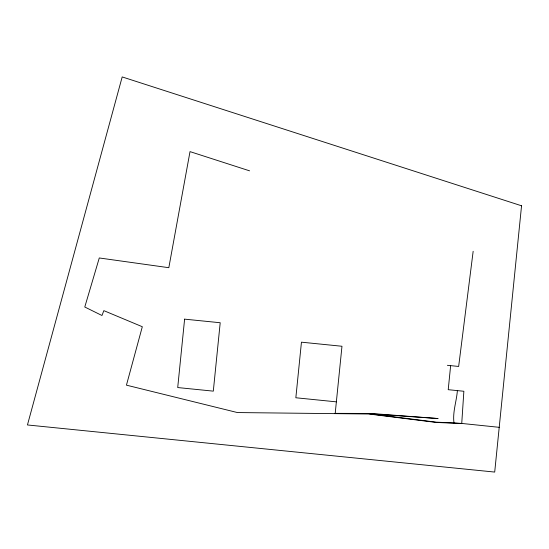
<?xml version="1.0" encoding="UTF-8"?>
<svg xmlns="http://www.w3.org/2000/svg" width="549" height="549" viewBox="0 0 549 549"><rect width="100%" height="100%" fill="white"/><g stroke="black" fill="none" stroke-linecap="round" stroke-linejoin="round"><path stroke-width="0.82" d="M499.219 427.321L461.736 423.437L463.864 391.265L448.217 389.687L450.64 365.641M335.178 413.637L341.972 346.261L301.449 342.178L295.842 397.764L336.372 401.854M473.156 251.305L458.655 366.451L447.38 365.311M457.386 390.607C456.576 401.353 452.479 412.1 453.989 422.922L461.736 423.437M335.213 413.356L370.753 413.445L438.088 418.537L368.949 413.726L436.304 422.167L453.989 422.922M461.723 423.54L436.277 422.449L368.914 414.008L237.429 412.56L126.442 385.158L142.315 326.73L103.85 310.645L101.97 315.497L84.779 307.008L99.28 257.968L168.824 267.699L190.016 151.62L249.589 170.842M184.608 319.147L177.711 387.553L213.307 391.142L220.204 322.737L184.608 319.147M521.55 205.786L494.704 472.071L27.45 424.96L122.194 76.929L521.55 205.786"/></g></svg>
